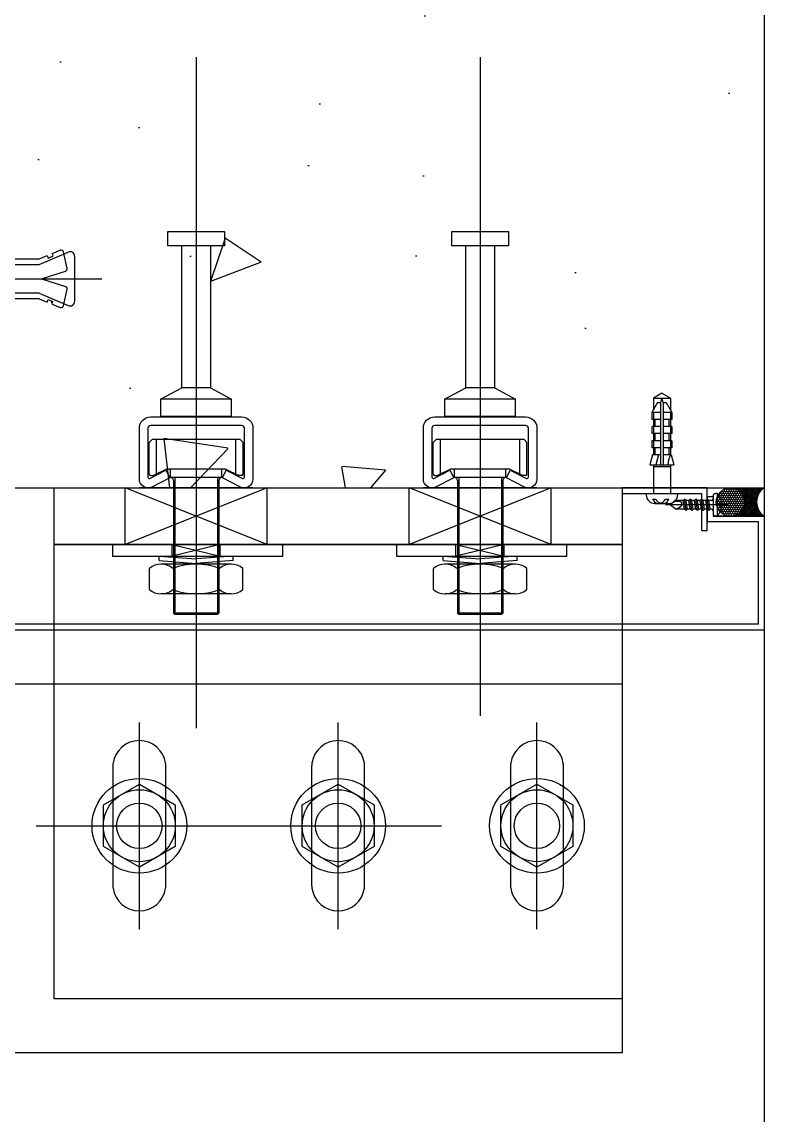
# Model space of a CAD drawing. Header units: millimetres. Extents: x 7297 to 60227, y -7497 to 19324.
# Drawn here: x 58744.6 to 59006, y 4536.8 to 4921.9 of the extents above; entities that cross this region are included whole.
import ezdxf

# ---------------------------------------------------------------- set-up
doc = ezdxf.new("R2010")
doc.units = ezdxf.units.MM
for name, color, linetype in [('NS_AL_MOLD', 7, 'Continuous'), ('NS_BRACKET_NUTS', 1, 'Continuous'), ('NS_CAULKING', 8, 'Continuous'), ('NS_COL_D-GREY', 8, 'Continuous'), ('NS_COL_MAGENTA', 6, 'Continuous'), ('NS_COL_RED', 1, 'Continuous'), ('NS_COL_WHITE', 7, 'Continuous'), ('NS_COL_YELLOW', 2, 'Continuous'), ('NS_CON', 8, 'Continuous'), ('NS_RIVET_SCREW', 1, 'Continuous')]:
    doc.layers.add(name, color=color, linetype=linetype)

# ---------------------------------------------------------------- blocks, each defined once
blk = doc.blocks.new('SHIELD1')
for p, q in [((0, 5.500000000000059), (-0.4999999999999432, 5.500000000000059)), ((0, 5.499999999999945), (0, -5.499999999999942)), ((13.60260222969885, 3.299999999999898), (10.06670384483675, 4.247441116742264)), ((10.06670384483675, 4.247441116742264), (10.06670384483664, -4.24744111674238)), ((-3.499999999999943, 2.500000000000057), (-3.499999999999943, -2.499999999999943)), ((-2, 3.279085003223656), (-2, 2.173335327065445)), ((10.06670384483675, 2.999999999999943), (0, 2.999999999999943)), ((9.566703844836752, 2.999999999999943), (9.566703844836638, -3)), ((13.60260222969873, 1.229447639179739), (10.06670384483675, 2.17688875592205)), ((32.06670384483664, 0.4999999999999414), (10.06670384483664, 0.4999999999999432)), ((13.60260222969873, 0.5000000000005684), (13.60260222969885, 3.299999999999898)), ((28.60260222969873, 2.999999999999941), (13.60260222969885, 2.999999999999943)), ((16.10260222969885, 2.499999999999943), (13.60260222969885, 2.499999999999943)), ((18.60260222969885, 3.499999999999886), (16.10260222969885, 3.499999999999886)), ((16.10260222969873, 0.5000000000004547), (16.10260222969885, 3.500000000000398)), ((18.60260222969873, 0.5000000000003411), (18.60260222969885, 3.500000000000284)), ((21.10260222969885, 2.499999999999943), (18.60260222969873, 2.499999999999943)), ((23.60260222969885, 3.499999999999885), (21.10260222969885, 3.499999999999886)), ((21.10260222969873, 0.5000000000002274), (21.10260222969885, 3.500000000000227)), ((23.60260222969873, 0.5000000000001119), (23.60260222969885, 3.500000000000112)), ((26.10260222969873, 2.499999999999941), (23.60260222969873, 2.499999999999941)), ((28.60260222969885, 3.499999999999885), (26.10260222969885, 3.499999999999885)), ((26.10260222969873, 0.5000000000000551), (26.10260222969885, 3.499999999999998)), ((28.60260222969873, 0.4999999999999414), (28.60260222969885, 3.499999999999885)), ((32.06670384483675, 1.499999999999885), (28.60260222969885, 3.499999999999885)), ((33.56670384483675, 2.999999999999941), (29.46862763348327, 2.999999999999941)), ((32.06670384483675, 1.499999999999885), (32.06670384483664, 0.4999999999999414)), ((33.56670384483675, -5.861977570020827e-14), (32.06670384483664, 0.4999999999999414)), ((33.56670384483675, 2.999999999999941), (33.56670384483664, -3.000000000000002)), ((35.36928570191947, -5.861977570020827e-14), (33.56670384483675, 2.999999999999941)), ((-2, -1.272117913153863), (-2, -2.486802636606001)), ((10.06670384483664, -3.000000000000057), (0, -3.000000000000057)), ((32.06670384483675, -0.5000000000000586), (10.06670384483664, -0.5000000000000568)), ((13.60260222969885, -3.300000000000068), (10.06670384483664, -4.24744111674238)), ((13.60260222969885, -3.300000000000068), (13.60260222969873, -0.5000000000006821)), ((16.10260222969885, -2.500000000000057), (13.60260222969885, -2.5)), ((28.60260222969873, -3.000000000000059), (13.60260222969896, -3)), ((16.10260222969885, -3.500000000000568), (16.10260222969873, -0.5000000000005684)), ((18.60260222969885, -3.5), (16.10260222969885, -3.5)), ((18.60260222969885, -3.500000000000455), (18.60260222969873, -0.5000000000004547)), ((21.10260222969873, -2.500000000000057), (18.60260222969885, -2.500000000000057)), ((21.10260222969885, -3.500000000000341), (21.10260222969873, -0.5000000000003411)), ((23.60260222969885, -3.500000000000059), (21.10260222969885, -3.5)), ((23.60260222969885, -3.500000000000229), (23.60260222969873, -0.500000000000286)), ((26.10260222969885, -2.500000000000115), (23.60260222969885, -2.500000000000059)), ((26.10260222969885, -3.500000000000115), (26.10260222969873, -0.5000000000001723)), ((28.60260222969885, -3.500000000000002), (26.10260222969885, -3.500000000000059)), ((28.60260222969885, -3.500000000000002), (28.60260222969873, -0.5000000000000586)), ((32.06670384483664, -1.500000000000115), (28.60260222969885, -3.500000000000002)), ((33.56670384483664, -3.000000000000059), (29.46862763348327, -3.000000000000059)), ((32.06670384483675, -0.5000000000000586), (33.56670384483675, -5.861977570020827e-14)), ((32.06670384483664, -0.5000000000000586), (32.06670384483664, -1.500000000000115)), ((35.36928570191947, -5.861977570020827e-14), (33.56670384483664, -3.000000000000059)), ((0, -5.499999999999829), (-0.4999999999999432, -5.499999999999829))]:
    blk.add_line(p, q)
for centre, radius, start, end in [((-0.4999999999999432, 2.500000000000057), 3, 90, 180), ((-0.7047620554657783, 0.5730992924270026), 3, 115.5784156426378, 158.7086380314121), ((-0.5261814142141361, -0.4396818516393637), 3, 119.424277477956, 162.6798342419296), ((-0.5240410311117785, 1.339690870455627), 3, 197.182325206021, 240.528779365473), ((-0.7203138721159803, 0.2265722755839192), 3, 202.094911115014, 244.7504242607669), ((-0.4999999999999432, -2.499999999999943), 3, 180, 270), ((9.630541873610923, -10.92471533827677), 8.864444520956926, 63.37885588484637, 87.1797065696319)]:
    blk.add_arc(centre, radius, start, end)
blk = doc.blocks.new('피스')
for p, q in [((0, 4.994234959285676), (-1.45519e-11, -16.76617960838484)), ((-4, 1.5), (-4, 1.000000000001818)), ((-4, 1.5), (4, 1.5)), ((-3, 0), (3, 0)), ((-0.5, 2.979417234224456), (-0.3999999999941792, 2.303861639979004)), ((-0.3999999999941792, 2.303861639979004), (0.4000000000087312, 2.303861639979004)), ((0.5, 2.979417234226275), (0.4000000000087312, 2.303861639979004)), ((4, 1.5), (4, 1)), ((2, -1.5), (-2, -2)), ((-1.5, -1.5), (-2, -2)), ((-2, -2), (-1.5, -2.5)), ((-1.5, -3.5), (-2, -4)), ((2, -3.5), (-2, -4)), ((-1.5, -0.499999999998181), (-1.5, -1.5)), ((1.5, -1), (-1.5, -1.5)), ((1.5, -2), (-1.5, -2.5)), ((-1.5, -2.5), (-1.5, -3.5)), ((1.5, -3), (-1.5, -3.5)), ((1.5, -0.5), (1.5, -1)), ((1.5, -1), (2, -1.5)), ((2, -1.5), (1.5, -2)), ((1.5, -2), (1.5, -3)), ((1.5, -3), (2, -3.5)), ((2, -3.5), (1.5, -4)), ((-2, -4), (-1.5, -4.5)), ((-1.5, -5.5), (-2, -6)), ((2, -5.5), (-2, -6)), ((-2, -6), (-1.5, -6.5)), ((-1.5, -7.5), (-2, -8)), ((2, -7.5), (-2, -8)), ((1.5, -4), (-1.5, -4.5)), ((-1.5, -4.5), (-1.5, -5.5)), ((1.5, -5), (-1.5, -5.5)), ((1.5, -6), (-1.5, -6.5)), ((-1.5, -6.5), (-1.5, -7.5)), ((1.5, -7), (-1.5, -7.5)), ((1.5, -4), (1.5, -5)), ((1.5, -5), (2, -5.5)), ((2, -5.5), (1.5, -6)), ((1.5, -6), (1.5, -7)), ((1.5, -7), (2, -7.5)), ((2, -7.5), (1.5, -8)), ((-2, -8), (-1.5, -8.5)), ((-1.5, -9.5), (-2, -10)), ((2, -9.5), (-2, -10)), ((-2, -10), (-1.5, -10.5)), ((1.5, -8), (-1.5, -8.5)), ((-1.5, -8.5), (-1.5, -9.5)), ((1.5, -9), (-1.5, -9.5)), ((1.5, -10), (-1.5, -10.5)), ((-1.5, -10.5), (-1.5, -13.5)), ((1.5, -13.02794578865905), (0.5961351330624894, -11.4678394157454)), ((1.5, -8), (1.5, -9)), ((1.5, -9), (2, -9.5)), ((2, -9.5), (1.5, -10)), ((1.5, -10), (1.5, -13.02794578865905)), ((0, -15), (-1.5, -13.5)), ((-1.269135901500703, -13.5375327857655), (-1.269135901500703, -11.96914375120104)), ((0, -15), (-1.269135901500703, -13.5375327857655)), ((0, -15), (1.5, -13.02794578865905))]:
    blk.add_line(p, q)
for centre, radius, start, end in [((0, -3.083333333335759), 6.08333333333516, 94.71456054081824, 131.1120904393839), ((-3, 1.000000000001818), 1, 180, 270), ((-2, -0.499999999998181), 0.5, 0, 90), ((0, -3.083333333335759), 6.08333333333516, 48.88790956061607, 85.28543945918176), ((2, -0.5), 0.5, 90, 180), ((3, 1), 1, 270, 0), ((-0.2691359015007038, -11.96914375120104), 1, 30.08633172329508, 180)]:
    blk.add_arc(centre, radius, start, end)
blk = doc.blocks.new('N-SCREW')
blk.add_blockref('피스', (17.25025960282073, -1.028045323091646))
blk = doc.blocks.new('set anchor')
for p, q in [((0, -27.16666666666606), (0, 74.08333333333303)), ((-3.660509358127456, 61.83470162411959), (-9.459592181196513, 60.54601655232636)), ((-5.000000000000455, 51.99999999999909), (-9.40728351726466, 62.17065427060879)), ((7.878024141747574, 64.5), (-7.878024141748028, 64.5)), ((9.459592181196058, 60.54601655232636), (3.660509358127001, 61.83470162411959)), ((5, 51.99999999999909), (9.407283517264204, 62.17065427060879)), ((-8.887587518995133, 56.51063546415207), (-10.05254737541873, 59.42303510521106)), ((-4.547473508864641e-13, 52.83333333333303), (-2.685629159934251, 61.27388212169717)), ((0, 52.83333333333303), (2.685629159933796, 61.27388212169717)), ((8.887587518994678, 56.51063546415207), (10.05254737541782, 59.42303510521106)), ((-8.887587518995133, 56.51063546415207), (-7.97772672293604, 56.84929640348037)), ((-8.19805604530302, 54.78680677992088), (-7.28697478498998, 55.15260646604929)), ((-7.08333333333394, 51.99999999999909), (-8.19805604530302, 54.78680677992088)), ((-7.28697478498998, 55.15260646604929), (-7.97772672293604, 56.84929640348037)), ((7.08333333333303, 51.99999999999909), (8.19805604530211, 54.78680677992088)), ((7.286974784989525, 55.15260646604929), (7.977726722935586, 56.84929640348037)), ((8.19805604530211, 54.78680677992088), (7.286974784989525, 55.15260646604929)), ((8.887587518994224, 56.51063546415207), (7.977726722935586, 56.84929640348037)), ((-7.08333333333394, 25.83333333333394), (-7.08333333333394, 51.99999999999909)), ((-5.000000000000455, -2), (-5.000000000000455, 51.99999999999909)), ((5, 51.99999999999909), (5, -2)), ((7.08333333333303, 51.99999999999909), (7.08333333333303, 25.83333333333394)), ((-7.08333333333394, 25.83333333333394), (-5.833333333333485, 25.83333333333394)), ((-7.08333333333394, 6), (-7.08333333333394, 24.16666666666697)), ((-7.08333333333394, 24.16666666666697), (-5.833333333333485, 24.16666666666697)), ((-5.833333333333485, 24.16666666666697), (-5.833333333333485, 25.83333333333394)), ((7.08333333333303, 25.83333333333394), (5.83333333333303, 25.83333333333394)), ((5.83333333333303, 24.16666666666697), (5.83333333333303, 25.83333333333394)), ((7.08333333333303, 24.16666666666697), (5.83333333333303, 24.16666666666697)), ((7.08333333333303, 24.16666666666697), (7.08333333333303, 6)), ((-20, 0), (20, 0)), ((-20, -2), (-20, 0)), ((20, 0), (20, -2)), ((20, -2), (-20, -2)), ((7.5, -2), (-7.499999999995453, -2)), ((7.5, -2), (-7.499999999995453, -2)), ((-5.000000000002274, -3.010362971078393), (-5.000000000002274, -9)), ((5, -3.010362971082031), (5, -9)), ((7.5, -10), (-7.499999999995453, -10)), ((-5, -17.35516112345522), (-5, -9.997680739844327)), ((-4.16666666666697, -18.18849445678825), (-4.16666666666697, -9.996714381446509)), ((4.16666666666697, -18.18849445678825), (4.16666666666606, -9.98705079746287)), ((5, -9.986084439065053), (5, -17.35516112345522)), ((5, -17.35516112345522), (-5, -17.35516112345522)), ((-4.16666666666697, -18.18849445678825), (-5, -17.35516112345522)), ((-4.16666666666697, -18.18849445678825), (4.166666666666515, -18.18849445678825)), ((5, -17.35516112345522), (4.166666666666515, -18.18849445678825))]:
    blk.add_line(p, q)
blk.add_lwpolyline([(5, -3.010362971082031, 0.2020725942163737), (-5, -3.010362971082031, 0.4041451884348061), (-10.00000000000182, -3.010362971092945), (-10.00000000000182, -8.989637028907964, 0.4041451884348061), (-5, -8.989637028918878, 0.2020725942163737), (5, -8.989637028918878, 0.4041451884348061), (10, -8.989637028908874), (10, -3.010362971092036, 0.4041451884348062)], format="xyb", close=True)
for centre, radius, start, end in [((-7.878024141748028, 62.83333333333303), 1.666666666666667, 90, 203.4286928087398), ((-3.479733976611897, 61.02121240729957), 0.8333333333333333, 17.65012421993351, 102.5288077091571), ((3.479733976611442, 61.02121240729957), 0.8333333333333333, 77.47119229084285, 162.3498757800665), ((7.878024141747574, 62.83333333333303), 1.666666666666667, 336.5713071912602, 90), ((-9.278816799680953, 59.73252733550635), 0.8333333333333333, 102.5288077091571, 201.8014094863518), ((9.278816799680499, 59.73252733550635), 0.8333333333333333, 338.1985905136482, 77.47119229084285)]:
    blk.add_arc(centre, radius, start, end)

msp = doc.modelspace()

# ---------------------------------------------------------------- hatches: boundary and pattern name
at = {"layer": 'NS_CAULKING'}
h = msp.add_hatch(dxfattribs=at)
h.set_pattern_fill('HONEY', color=256, scale=0.1499994284971975, angle=269.9999999999999, style=0)
h.set_pattern_definition([(270, (971256.1026238176, -603563.0221706484), (0.4124430253283794, -0.7143722782179039), [0.4762481854786021, -0.9524963709572043]), (29.99999999999983, (971256.1026238176, -603563.0221706484), (0.4124430280318801, 0.7143722766570371), [0.4762481854786004, -0.9524963709572007]), (329.9999999999999, (971256.1026238176, -603563.0221706484), (0.8248860533602593, -1.560866763426932e-09), [-0.9524963709571993, 0.4762481854785997])])
edge = h.paths.add_edge_path()
edge.add_arc((58994.12463838499, 4752.742147602231), 4.99999278033576, -630, -270)
h = msp.add_hatch(dxfattribs=at)
h.set_pattern_fill('ANSI37', color=256, scale=0.1499994284971975, angle=359.9999999999999, style=0)
h.set_pattern_definition([(44.99999999999986, (613800.7216238807, 914025.0199035973), (-0.3367583214797079, 0.3367583214797086), []), (134.9999999999999, (613800.7216238807, 914025.0199035973), (-0.3367583214797086, -0.3367583214797078), [])])
edge = h.paths.add_edge_path()
edge.add_line((58996.97748954998, 4757.742140382269), (58994.12042048453, 4757.742138603443))
edge.add_arc((58994.12463838499, 4752.742147602231), 4.999992780254242, -450.00000000033356, -269.9516663456126, ccw=False)
edge.add_line((58994.12463838499, 4747.74215482196), (59005.97746089563, 4747.742154821844))
edge.add_arc((59009.32291811532, 4752.742147597341), 6.015979701049759, -236.21381985931794, -123.78618014360399, ccw=False)
edge.add_line((59005.97746089586, 4757.742140372956), (58996.97748954998, 4757.742140382269))
at = {"layer": 'NS_CON'}
h = msp.add_hatch(dxfattribs=at)
h.set_pattern_fill('AR-CONC', color=256, angle=-180)
h.set_pattern_definition([(229.9999999999999, (-58245.23189416391, -9426.282590080718), (-182.184668996004, 15.9390855389032), [19.05, -209.55]), (175, (-58245.23189416391, -9426.282590080718), (35.24342142496922, -191.0568452390351), [15.24, -167.64058417]), (280.4514446999999, (-58260.41390116399, -9424.954336580671), (-146.9412470903534, -175.117751912195), [16.19000879999992, -178.0902445999994]), (226.1842, (-58245.23189416391, -9477.082590080765), (-271.0790408921299, 42.04232793272731), [28.575, -314.325]), (276.6355576099998, (-58267.82179416393, -9473.579090080773), (-237.4041340515032, -247.4261245977213), [24.28502314, -267.13560816]), (171.18415117, (-58245.23189416391, -9477.082590080765), (-237.4041340649772, -247.4261245855324), [22.85996707, -251.45973192]), (200.9999999999999, (-58270.63189416393, -9464.382590080695), (-151.6143912691324, 102.2651981870877), [19.05, -209.55]), (146, (-58270.63189416393, -9464.382590080695), (-61.80202834764719, -184.1879661223193), [15.23999999999999, -167.6399999999999]), (251.4514449999999, (-58283.26642676399, -9455.860490180752), (-213.4164192787162, -81.9227688859051), [16.19000879999995, -178.0899375999996]), (217.4999999999999, (-58245.23189416391, -9426.282590080718), (-3.088603250591869, -84.55503887315311), [0, -165.6079999999989, 0, -170.1799999999989, 0, -168.2749999999989]), (187.4999999999999, (-58245.23189416391, -9426.282590080718), (-66.81966251030579, -100.1805748181195), [0, -97.02799999999998, 0, -161.798, 0, -64.13499999999999]), (147.4999999999999, (-58188.58989416392, -9426.282590080718), (-135.5905951668714, 5.728743992673526), [0, -63.49999999999991, 0, -198.1199999999997, 0, -262.8899999999993]), (137.4999999999999, (-58163.18989416401, -9426.282590080718), (-148.129181386018, -25.42649103333293), [0, -82.55, 0, -131.572, 0, -186.69])])
h.paths.add_polyline_path([(58705.97746089516, 4757.742140371821), (59005.97746089534, 4757.742140371763), (59005.97746089522, 5352.177512204248), (58705.97746089516, 5352.177512204365)])

# ---------------------------------------------------------------- linework, layer by layer
at = {"layer": 'NS_AL_MOLD'}
msp.add_lwpolyline([(58955.97746089563, 4755.742140371792), (58983.97746089563, 4755.742140371792), (58983.97746089563, 4742.742140371792), (58985.97746089563, 4742.742140371792), (58985.97746089563, 4757.742140371792), (58955.97746089563, 4757.742140371792)], close=True, dxfattribs=at)
at = {"layer": 'NS_BRACKET_NUTS'}
for p, q in [((58789.47746089551, 4773.730898396959, 1.519136958812946e-07), (58790.47746089551, 4774.730898396959, 1.519136958973193e-07)), ((58821.47746089551, 4774.730898396959, 1.519136958973193e-07), (58790.47746089551, 4774.730898396959, 1.519136958973193e-07)), ((58791.97746089551, 4762.562303005633, 1.517872748547222e-07), (58791.97746089551, 4774.730898396959, 1.519136958973193e-07)), ((58819.97746089551, 4762.562303005633, 1.517872748547222e-07), (58819.97746089551, 4774.730898396959, 1.519136958973193e-07)), ((58821.47746089551, 4774.730898396959, 1.519136958973193e-07), (58822.47746089551, 4773.730898396959, 1.519136958812946e-07)), ((58889.47746089551, 4773.730898396959, 1.519136958812946e-07), (58890.47746089551, 4774.730898396959, 1.519136958973193e-07)), ((58921.47746089551, 4774.730898396959, 1.519136958973193e-07), (58890.47746089551, 4774.730898396959, 1.519136958973193e-07)), ((58891.97746089551, 4762.562303005633, 1.517872748547222e-07), (58891.97746089551, 4774.730898396959, 1.519136958973193e-07)), ((58919.97746089551, 4762.562303005633, 1.517872748547222e-07), (58919.97746089551, 4774.730898396959, 1.519136958973193e-07)), ((58921.47746089551, 4774.730898396959, 1.519136958973193e-07), (58922.47746089551, 4773.730898396959, 1.519136958812946e-07)), ((58789.47746089551, 4762.562303005633, 1.517872748547222e-07), (58789.47746089551, 4773.730898396959, 1.519136958812946e-07)), ((58822.47746089551, 4762.562303005633, 1.517872748547222e-07), (58822.47746089551, 4773.730898396959, 1.519136958812946e-07)), ((58889.47746089551, 4762.562303005633, 1.517872748547222e-07), (58889.47746089551, 4773.730898396959, 1.519136958812946e-07)), ((58922.47746089551, 4762.562303005633, 1.517872748547222e-07), (58922.47746089551, 4773.730898396959, 1.519136958812946e-07)), ((58789.47746089551, 4762.562303005633, 1.517872748547222e-07), (58789.47746089551, 4767.106866585123, 1.517872749275475e-07)), ((58889.47746089551, 4762.562303005633, 1.517872748547222e-07), (58889.47746089551, 4767.106866585123, 1.517872749275475e-07)), ((58795.50664050222, 4764.362303005621, 1.517872748835667e-07), (58790.90664050224, 4762.062303005633, 1.517872748467099e-07)), ((58816.44828128869, 4764.362303005621, 1.517872748835667e-07), (58795.50664050222, 4764.362303005621, 1.517872748835667e-07)), ((58796.97746089551, 4761.362303005621, 1.517872748354926e-07), (58796.97746089551, 4764.362303005621, 1.517872748835667e-07)), ((58814.97746089551, 4761.362303005621, 1.517872748354926e-07), (58814.97746089551, 4764.362303005621, 1.517872748835667e-07)), ((58816.44828128869, 4764.362303005621, 1.517872748835667e-07), (58821.04828128867, 4762.062303005633, 1.517872748467099e-07)), ((58895.50664050222, 4764.362303005621, 1.517872748835667e-07), (58890.90664050224, 4762.062303005633, 1.517872748467099e-07)), ((58916.44828128869, 4764.362303005621, 1.517872748835667e-07), (58895.50664050222, 4764.362303005621, 1.517872748835667e-07)), ((58896.97746089551, 4761.362303005621, 1.517872748354926e-07), (58896.97746089551, 4764.362303005621, 1.517872748835667e-07)), ((58914.97746089551, 4761.362303005621, 1.517872748354926e-07), (58914.97746089551, 4764.362303005621, 1.517872748835667e-07)), ((58916.44828128869, 4764.362303005621, 1.517872748835667e-07), (58921.04828128867, 4762.062303005633, 1.517872748467099e-07)), ((58789.97746089551, 4762.062303005633, 1.517872748467099e-07), (58790.90664050224, 4762.062303005633, 1.517872748467099e-07)), ((58814.97746089551, 4761.362303005621, 1.517872748354926e-07), (58796.97746089551, 4761.362303005621, 1.517872748354926e-07)), ((58821.97746089551, 4762.062303005633, 1.517872748467099e-07), (58821.04828128867, 4762.062303005633, 1.517872748467099e-07)), ((58889.97746089551, 4762.062303005633, 1.517872748467099e-07), (58890.90664050224, 4762.062303005633, 1.517872748467099e-07)), ((58914.97746089551, 4761.362303005621, 1.517872748354926e-07), (58896.97746089551, 4761.362303005621, 1.517872748354926e-07)), ((58921.97746089551, 4762.062303005633, 1.517872748467099e-07), (58921.04828128867, 4762.062303005633, 1.517872748467099e-07)), ((58825.97746089551, 4757.742140371821, 1.519136958973194e-07), (58785.97746089551, 4757.742140371821, 1.519136981479729e-07)), ((58925.97746089551, 4757.742140371821, 1.519136958973194e-07), (58885.97746089551, 4757.742140371821, 1.519136981479729e-07))]:
    msp.add_line(p, q, dxfattribs=at)
at = {"layer": 'NS_BRACKET_NUTS', "elevation": 1.517872748354926e-07}
for points in [[(58790.31910168201, 4758.047616823957, -0.5575365158351181), (58785.97746089551, 4760.730898396959), (58785.97746089551, 4778.730898396959, -0.414213562373095), (58789.97746089551, 4782.730898396959), (58821.97746089551, 4782.730898396959, -0.414213562373095), (58825.97746089551, 4778.730898396959), (58825.97746089551, 4760.730898396959, -0.5575365158351181), (58821.63582010901, 4758.047616823957), (58815.25385409776, 4761.238599829582), (58816.59549488426, 4763.921881402583), (58822.25385409776, 4761.092701795834, 0.5575365158351181), (58822.97746089551, 4761.539915391334), (58822.97746089551, 4778.730898396959, 0.414213562373095), (58821.97746089551, 4779.730898396959), (58789.97746089551, 4779.730898396959, 0.414213562373095), (58788.97746089551, 4778.730898396959), (58788.97746089551, 4761.539915391334, 0.5575365158351181), (58789.70106769326, 4761.092701795834), (58795.35942690676, 4763.921881402583), (58796.70106769326, 4761.238599829582)], [(58890.31910168201, 4758.047616823957, -0.5575365158351181), (58885.97746089551, 4760.730898396959), (58885.97746089551, 4778.730898396959, -0.414213562373095), (58889.97746089551, 4782.730898396959), (58921.97746089551, 4782.730898396959, -0.414213562373095), (58925.97746089551, 4778.730898396959), (58925.97746089551, 4760.730898396959, -0.5575365158351181), (58921.63582010901, 4758.047616823957), (58915.25385409776, 4761.238599829582), (58916.59549488426, 4763.921881402583), (58922.25385409776, 4761.092701795834, 0.5575365158351181), (58922.97746089551, 4761.539915391334), (58922.97746089551, 4778.730898396959, 0.414213562373095), (58921.97746089551, 4779.730898396959), (58889.97746089551, 4779.730898396959, 0.414213562373095), (58888.97746089551, 4778.730898396959), (58888.97746089551, 4761.539915391334, 0.5575365158351181), (58889.70106769326, 4761.092701795834), (58895.35942690676, 4763.921881402583), (58896.70106769326, 4761.238599829582)]]:
    msp.add_lwpolyline(points, format="xyb", close=True, dxfattribs=at)
at = {"layer": 'NS_BRACKET_NUTS', "elevation": 1.206385121958642e-07}
for points in [[(58773.31079423133, 4646.055243780897), (58785.97746089796, 4653.368347190731), (58798.6441275647, 4646.055243780897), (58798.6441275647, 4631.429036961464), (58785.97746089796, 4624.115933551689), (58773.31079423133, 4631.429036961464)], [(58843.31079423133, 4646.055243780897), (58855.97746089796, 4653.368347190731), (58868.6441275647, 4646.055243780897), (58868.6441275647, 4631.429036961464), (58855.97746089796, 4624.115933551689), (58843.31079423133, 4631.429036961464)], [(58913.31079423133, 4646.055243780897), (58925.97746089796, 4653.368347190731), (58938.6441275647, 4646.055243780897), (58938.6441275647, 4631.429036961464), (58925.97746089796, 4624.115933551689), (58913.31079423133, 4631.429036961464)]]:
    msp.add_lwpolyline(points, close=True, dxfattribs=at)
at = {"layer": 'NS_BRACKET_NUTS'}
for centre, radius in [((58785.97746089796, 4638.742140371122, 1.206385121958642e-07), 16.66666666666666), ((58855.97746089796, 4638.742140371122, 1.206385121958642e-07), 16.66666666666666), ((58925.97746089796, 4638.742140371122, 1.206385121958642e-07), 16.66666666666666), ((58785.97746089796, 4638.742140371122, 1.206385121958642e-07), 12.66666666666667), ((58855.97746089796, 4638.742140371122, 1.206385121958642e-07), 12.66666666666667), ((58925.97746089796, 4638.742140371122, 1.206385121958642e-07), 12.66666666666667), ((58785.97746089796, 4638.742140371122, 1.206385121958642e-07), 8), ((58855.97746089796, 4638.742140371122, 1.206385121958642e-07), 8), ((58925.97746089796, 4638.742140371122, 1.206385121958642e-07), 8)]:
    msp.add_circle(centre, radius, dxfattribs=at)
for centre, radius, start, end in [((58789.97746089551, 4762.562303005633, 1.517870401943108e-07), 0.5, 180, 270), ((58796.97746089551, 4760.362303005621, 1.517870401943108e-07), 1, 0, 90), ((58814.97746089551, 4760.362303005621, 1.517870401943108e-07), 1, 90, 180), ((58821.97746089551, 4762.562303005633, 1.517870401943108e-07), 0.5, 270, 0), ((58889.97746089551, 4762.562303005633, 1.517870401943108e-07), 0.5, 180, 270), ((58896.97746089551, 4760.362303005621, 1.517870401943108e-07), 1, 0, 90), ((58914.97746089551, 4760.362303005621, 1.517870401943108e-07), 1, 90, 180), ((58921.97746089551, 4762.562303005633, 1.517870401943108e-07), 0.5, 270, 0)]:
    msp.add_arc(centre, radius, start, end, dxfattribs=at)
at = {"layer": 'NS_CAULKING'}
msp.add_circle((58994.12463838499, 4752.742147602115, 1.069220216817472e-08), 4.999992780219345, dxfattribs=at)
msp.add_arc((59009.32291811375, 4752.742147597341), 6.015979699538884, 123.7861801399453, 236.2138198640034, dxfattribs=at)
at = {"layer": 'NS_COL_D-GREY'}
for p, q in [((58985.97746089563, 4754.742154822717), (58985.97746089563, 4745.742154822658)), ((59005.97746089563, 4747.742154822658), (59005.97746089563, 4707.742140371442))]:
    msp.add_line(p, q, dxfattribs=at)
for points in [[(58985.97746089575, 4754.742154822658), (58987.97746089563, 4754.742154822717), (58987.97746089563, 4747.7421548226), (59005.97746089563, 4747.742154822658), (58987.97746089563, 4747.7421548226)], [(59003.97746089563, 4709.742140371442), (59003.97746089563, 4745.742154822658), (58985.97746089575, 4745.742154822658)], [(59003.97746089563, 4709.742140371442), (58585.47746089522, 4709.742140372199), (58585.47746089528, 4742.742140372316), (58576.47746089528, 4742.742140372257), (58576.47746089522, 4740.742140372257), (58583.47746089528, 4740.742140372316), (58583.47746089522, 4707.742140370919), (59005.97746089563, 4707.742140371442)]]:
    msp.add_lwpolyline(points, dxfattribs=at)
at = {"layer": 'NS_COL_MAGENTA', "elevation": -1.139647464486284e-08}
for points in [[(58755.9774608919, 4737.742140371792), (58755.9774608919, 4757.742140371792), (58955.9774608919, 4757.742140371792), (58955.9774608919, 4737.742140371792)], [(58755.9774608919, 4737.742140371792), (58955.9774608919, 4737.742140371792), (58955.9774608919, 4577.742140371821), (58755.9774608919, 4577.742140371821)]]:
    msp.add_lwpolyline(points, close=True, dxfattribs=at)
at = {"layer": 'NS_COL_MAGENTA', "elevation": 1.206385121958642e-07}
for points in [[(58776.6441275647, 4618.075473704378, 0.0358522416815519), (58776.73985659095, 4616.742140371064, 0.8660254037800021), (58795.21506520497, 4616.742140371064, 0.0358522416815521), (58795.31079423133, 4618.075473704553), (58795.31079423133, 4659.408807037867, 0.0358522416815521), (58795.21506520497, 4660.742140371181, 0.8660254037800021), (58776.73985659095, 4660.742140371181, 0.0358522416815519), (58776.6441275647, 4659.408807037692), (58776.6441275647, 4618.075473704553)], [(58846.6441275647, 4618.075473704378, 0.0358522416815519), (58846.73985659095, 4616.742140371064, 0.8660254037800021), (58865.21506520497, 4616.742140371064, 0.0358522416815521), (58865.31079423133, 4618.075473704553), (58865.31079423133, 4659.408807037867, 0.0358522416815521), (58865.21506520497, 4660.742140371181, 0.8660254037800021), (58846.73985659095, 4660.742140371181, 0.0358522416815519), (58846.6441275647, 4659.408807037692), (58846.6441275647, 4618.075473704553)], [(58916.6441275647, 4618.075473704378, 0.0358522416815519), (58916.73985659095, 4616.742140371064, 0.8660254037800021), (58935.21506520497, 4616.742140371064, 0.0358522416815521), (58935.31079423133, 4618.075473704553), (58935.31079423133, 4659.408807037867, 0.0358522416815521), (58935.21506520497, 4660.742140371181, 0.8660254037800021), (58916.73985659095, 4660.742140371181, 0.0358522416815519), (58916.6441275647, 4659.408807037692), (58916.6441275647, 4618.075473704553)]]:
    msp.add_lwpolyline(points, format="xyb", dxfattribs=at)
at = {"layer": 'NS_COL_RED', "ltscale": 20}
for p, q in [((58805.97746089551, 4909.485841800607, 1.518831880918878e-07), (58805.97746089551, 4673.16228702068, -4.996525985459059e-07)), ((58905.97746089551, 4909.485841800607, 1.518831880918878e-07), (58905.97746089551, 4677.404601274614, -4.862560692085276e-07))]:
    msp.add_line(p, q, dxfattribs=at)
at = {"layer": 'NS_COL_RED'}
for p, q in [((58810.97746089551, 4793.030898396947, 1.519136958973194e-07), (58818.47746089551, 4789.030898396947, 1.519136958973194e-07)), ((58910.97746089551, 4793.030898396947, 1.519136958973194e-07), (58918.47746089551, 4789.030898396947, 1.519136958973194e-07)), ((58797.97746089551, 4760.362303005621, 1.51787274867542e-07), (58797.97746089551, 4713.66228702068, 1.517936572084307e-07)), ((58798.47746089551, 4761.362303005621, 1.517872748156133e-07), (58798.47746089551, 4713.16228702068, 1.517936572004184e-07)), ((58813.47746089551, 4761.362303005621, 1.517872748156133e-07), (58813.47746089551, 4713.16228702068, 1.517936572004184e-07)), ((58813.97746089551, 4760.362303005621, 1.51787274867542e-07), (58813.97746089551, 4713.66228702068, 1.517936572084307e-07)), ((58897.97746089551, 4760.362303005621, 1.51787274867542e-07), (58897.97746089551, 4713.66228702068, 1.517936572084307e-07)), ((58898.47746089551, 4761.362303005621, 1.517872748156133e-07), (58898.47746089551, 4713.16228702068, 1.517936572004184e-07)), ((58913.47746089551, 4761.362303005621, 1.517872748156133e-07), (58913.47746089551, 4713.16228702068, 1.517936572004184e-07)), ((58913.97746089551, 4760.362303005621, 1.51787274867542e-07), (58913.97746089551, 4713.66228702068, 1.517936572084307e-07)), ((58780.97746089551, 4737.742140371792, -1.702273564504673e-07), (58780.97746089551, 4757.742156299678, -1.702273564504673e-07)), ((58830.97746089551, 4737.742140371792, -1.67615994157614e-07), (58830.97746089551, 4757.742156299678, -1.67615994157614e-07)), ((58880.97746089551, 4737.742140371792, -1.702273564504673e-07), (58880.97746089551, 4757.742156299678, -1.702273564504673e-07)), ((58930.97746089551, 4737.742140371792, -1.67615994157614e-07), (58930.97746089551, 4757.742156299678, -1.67615994157614e-07)), ((58824.97711399217, 4737.742140371792, 1.519136958973194e-07), (58784.97711399217, 4737.742140371792, 1.519136958973194e-07)), ((58814.47746089563, 4737.741446507719, 4.979100984840411e-08), (58797.47711399217, 4733.74214031469, 1.517936575620731e-07)), ((58797.47746089563, 4737.74214031469, 4.967252104774564e-08), (58814.47711399217, 4733.74214031469, 1.517936575620731e-07)), ((58797.47746089563, 4733.74214031469, 1.518015901925994e-07), (58797.47746089563, 4737.74214031469, 4.967252104774564e-08)), ((58814.47746089563, 4733.74214031469, 1.518015901925994e-07), (58814.47746089563, 4737.741446507719, 4.979100984840411e-08)), ((58924.97711399217, 4737.742140371792, 1.519136958973194e-07), (58884.97711399217, 4737.742140371792, 1.519136958973194e-07)), ((58914.47746089563, 4737.741446507719, 4.979100984840411e-08), (58897.47711399217, 4733.74214031469, 1.517936575620731e-07)), ((58897.47746089563, 4737.74214031469, 4.967252104774564e-08), (58914.47711399217, 4733.74214031469, 1.517936575620731e-07)), ((58897.47746089563, 4733.74214031469, 1.518015901925994e-07), (58897.47746089563, 4737.74214031469, 4.967252104774564e-08)), ((58914.47746089563, 4733.74214031469, 1.518015901925994e-07), (58914.47746089563, 4737.741446507719, 4.979100984840411e-08)), ((58792.97511436903, 4733.74214031469, 1.51793657102762e-07), (58805.97711399206, 4732.701980344837, 1.517936744249051e-07)), ((58792.97511436903, 4732.137028480563, 1.51793657102762e-07), (58792.97511436903, 4733.74214031469, 1.51793657102762e-07)), ((58818.97911361508, 4733.74214031469, 1.51793657102762e-07), (58805.97711399206, 4732.701980344837, 1.517936744249051e-07)), ((58818.97911361508, 4732.137028480563, 1.51793657102762e-07), (58818.97911361508, 4733.74214031469, 1.51793657102762e-07)), ((58892.97511436903, 4733.74214031469, 1.51793657102762e-07), (58905.97711399206, 4732.701980344837, 1.517936744249051e-07)), ((58892.97511436903, 4732.137028480563, 1.51793657102762e-07), (58892.97511436903, 4733.74214031469, 1.51793657102762e-07)), ((58918.97911361508, 4733.74214031469, 1.51793657102762e-07), (58905.97711399206, 4732.701980344837, 1.517936744249051e-07)), ((58918.97911361508, 4732.137028480563, 1.51793657102762e-07), (58918.97911361508, 4733.74214031469, 1.51793657102762e-07)), ((58789.52297822359, 4721.896868510727, 1.517940256486312e-07), (58789.52297822359, 4729.396868510727, 1.517940257688163e-07)), ((58792.97511436903, 4732.137028480563, 1.51793657102762e-07), (58805.97711399206, 4731.096868510739, 1.517936743678613e-07)), ((58818.44694255836, 4730.896868510727, 1.517936743678613e-07), (58793.50763232909, 4730.896868510727, 1.517936743678613e-07)), ((58818.33004913522, 4730.896868510727, 1.517936743678613e-07), (58793.62556646272, 4730.896868510727, 1.517936743678613e-07)), ((58814.97728744378, 4730.896868510727, 1.516939425263617e-07), (58796.97728744378, 4730.896868510727, 1.516939425263617e-07)), ((58818.97911361508, 4732.137028480563, 1.51793657102762e-07), (58805.97711399206, 4731.096868510739, 1.517936743678613e-07)), ((58822.43159666398, 4721.896868510727, 1.517940256486312e-07), (58822.43159666398, 4729.396868510727, 1.517940257688163e-07)), ((58889.52297822359, 4721.896868510727, 1.517940256486312e-07), (58889.52297822359, 4729.396868510727, 1.517940257688163e-07)), ((58892.97511436903, 4732.137028480563, 1.51793657102762e-07), (58905.97711399206, 4731.096868510739, 1.517936743678613e-07)), ((58918.44694255836, 4730.896868510727, 1.517936743678613e-07), (58893.50763232909, 4730.896868510727, 1.517936743678613e-07)), ((58918.33004913522, 4730.896868510727, 1.517936743678613e-07), (58893.62556646272, 4730.896868510727, 1.517936743678613e-07)), ((58914.97728744378, 4730.896868510727, 1.516939425263617e-07), (58896.97728744378, 4730.896868510727, 1.516939425263617e-07)), ((58918.97911361508, 4732.137028480563, 1.51793657102762e-07), (58905.97711399206, 4731.096868510739, 1.517936743678613e-07)), ((58922.43159666398, 4721.896868510727, 1.517940256486312e-07), (58922.43159666398, 4729.396868510727, 1.517940257688163e-07)), ((58818.32970223153, 4720.396868510727, 1.517940256245941e-07), (58793.62521955949, 4720.396868510727, 1.517940256245941e-07)), ((58918.32970223153, 4720.396868510727, 1.517940256245941e-07), (58893.62521955949, 4720.396868510727, 1.517940256245941e-07)), ((58797.97746089551, 4713.66228702068, 1.517936572084307e-07), (58798.47746089551, 4713.16228702068, 1.517936572004184e-07)), ((58813.97746089551, 4713.66228702068, 1.517936572084307e-07), (58797.97746089551, 4713.66228702068, 1.517936572084307e-07)), ((58813.47746089551, 4713.16228702068, 1.517936572004184e-07), (58798.47746089551, 4713.16228702068, 1.517936572004184e-07)), ((58813.47746089551, 4713.16228702068, 1.517936572004184e-07), (58813.97746089551, 4713.66228702068, 1.517936572084307e-07)), ((58897.97746089551, 4713.66228702068, 1.517936572084307e-07), (58898.47746089551, 4713.16228702068, 1.517936572004184e-07)), ((58913.97746089551, 4713.66228702068, 1.517936572084307e-07), (58897.97746089551, 4713.66228702068, 1.517936572084307e-07)), ((58913.47746089551, 4713.16228702068, 1.517936572004184e-07), (58898.47746089551, 4713.16228702068, 1.517936572004184e-07)), ((58913.47746089551, 4713.16228702068, 1.517936572004184e-07), (58913.97746089551, 4713.66228702068, 1.517936572084307e-07))]:
    msp.add_line(p, q, dxfattribs=at)
at = {"layer": 'NS_COL_RED', "ltscale": 0.2}
for p, q in [((58830.97746089551, 4757.742156299678, -1.67615994157614e-07), (58780.97746089551, 4737.742140371792, -1.702273564500336e-07)), ((58830.97746089551, 4737.742140371792, -1.67615994157614e-07), (58780.97746089551, 4757.742140371792, -1.702273564500336e-07)), ((58930.97746089551, 4757.742156299678, -1.67615994157614e-07), (58880.97746089551, 4737.742140371792, -1.702273564500336e-07)), ((58930.97746089551, 4737.742140371792, -1.67615994157614e-07), (58880.97746089551, 4757.742140371792, -1.702273564500336e-07))]:
    msp.add_line(p, q, dxfattribs=at)
at = {"layer": 'NS_COL_RED', "ltscale": 0.1}
for p, q in [((58785.97746089796, 4602.375803027072, 1.206385121958642e-07), (58785.97746089796, 4675.108477715347, 1.206385121958642e-07)), ((58855.97746089796, 4602.375803027072, 1.206385121958642e-07), (58855.97746089796, 4675.108477715347, 1.206385121958642e-07)), ((58925.97746089796, 4602.375803027072, 1.206385121958642e-07), (58925.97746089796, 4675.108477715347, 1.206385121958642e-07)), ((58749.61112355391, 4638.742140371122, 1.206385121958642e-07), (58822.34379824224, 4638.742140371122, 1.206385121958642e-07)), ((58819.61112355391, 4638.742140371122, 1.206385121958642e-07), (58892.34379824224, 4638.742140371122, 1.206385121958642e-07))]:
    msp.add_line(p, q, dxfattribs=at)
at = {"layer": 'NS_COL_RED'}
for points, elevation in [([(58795.97746089551, 4848.030898396947), (58815.97746089551, 4848.030898396947), (58815.97746089551, 4843.030898396947), (58795.97746089551, 4843.030898396947)], 1.517872748354926e-07), ([(58895.97746089551, 4848.030898396947), (58915.97746089551, 4848.030898396947), (58915.97746089551, 4843.030898396947), (58895.97746089551, 4843.030898396947)], 1.517872748354926e-07), ([(58836.47748558359, 4733.74214031469), (58836.47748558359, 4737.74214031469), (58776.47748558359, 4737.74214031469), (58776.47748558359, 4733.74214031469)], 4.96661378928027e-08), ([(58936.47748558359, 4733.74214031469), (58936.47748558359, 4737.74214031469), (58876.47748558359, 4737.74214031469), (58876.47748558359, 4733.74214031469)], 4.96661378928027e-08), ([(58655.97746089528, 4688.742140371821), (58955.97746089563, 4688.742140371821), (58955.97746089563, 4558.742140371821), (58655.97746089528, 4558.742140371821)], -7.99825414438411e-09)]:
    msp.add_lwpolyline(points, close=True, dxfattribs=dict(at, elevation=elevation))
at = {"layer": 'NS_COL_RED', "elevation": 1.517872748354926e-07}
for points in [[(58810.97746089551, 4843.030898396947), (58810.97746089551, 4793.030898396947), (58800.97746089551, 4793.030898396947), (58800.97746089551, 4843.030898396947)], [(58910.97746089551, 4843.030898396947), (58910.97746089551, 4793.030898396947), (58900.97746089551, 4793.030898396947), (58900.97746089551, 4843.030898396947)], [(58793.47746089551, 4789.030898396947), (58793.47746089551, 4783.030898396947), (58818.47746089551, 4783.030898396947), (58818.47746089551, 4789.030898396947), (58793.47746089551, 4789.030898396947), (58800.97746089551, 4793.030898396947)], [(58893.47746089551, 4789.030898396947), (58893.47746089551, 4783.030898396947), (58918.47746089551, 4783.030898396947), (58918.47746089551, 4789.030898396947), (58893.47746089551, 4789.030898396947), (58900.97746089551, 4793.030898396947)]]:
    msp.add_lwpolyline(points, dxfattribs=at)
at = {"layer": 'NS_COL_RED'}
for centre, radius, start, end in [((58793.63659889154, 4724.506286673804, 1.517936743678613e-07), 6.390591968178313, 49.93176385020411, 130.0682361497959), ((58805.97746089551, 4707.584368510727, 1.517936743678613e-07), 23.31249999999977, 69.33452181811114, 110.6654781818889), ((58818.31797599603, 4724.506286673804, 1.517936743678613e-07), 6.390591968178313, 49.93176385020411, 130.0682361497959), ((58893.63659889154, 4724.506286673804, 1.517936743678613e-07), 6.390591968178313, 49.93176385020411, 130.0682361497959), ((58905.97746089551, 4707.584368510727, 1.517936743678613e-07), 23.31249999999977, 69.33452181811114, 110.6654781818889), ((58918.31797599603, 4724.506286673804, 1.517936743678613e-07), 6.390591968178313, 49.93176385020411, 130.0682361497959), ((58793.63659889154, 4726.787450347651, 1.517936743678613e-07), 6.390591968178313, 229.931763850204, 310.0682361497959), ((58805.97746089551, 4743.709368510786, 1.517936743678613e-07), 23.31249999999977, 249.3345218181111, 290.6654781818888), ((58818.31797599603, 4726.787450347651, 1.517936743678613e-07), 6.390591968178313, 229.931763850204, 310.0682361497959), ((58893.63659889154, 4726.787450347651, 1.517936743678613e-07), 6.390591968178313, 229.931763850204, 310.0682361497959), ((58905.97746089551, 4743.709368510786, 1.517936743678613e-07), 23.31249999999977, 249.3345218181111, 290.6654781818888), ((58918.31797599603, 4726.787450347651, 1.517936743678613e-07), 6.390591968178313, 229.931763850204, 310.0682361497959)]:
    msp.add_arc(centre, radius, start, end, dxfattribs=at)
at = {"layer": 'NS_COL_WHITE'}
msp.add_line((59005.97746089534, 4757.742140371792), (59005.97746089528, 1757.742140371326), dxfattribs=at)
at = {"layer": 'NS_COL_YELLOW'}
msp.add_line((58705.97746089528, 4757.742140371792), (59005.97746089528, 4757.742140371792), dxfattribs=at)
at = {"layer": 'NS_CON'}
msp.add_line((59005.97746089534, 5352.177512204306), (59005.97746089528, 4757.742140371792), dxfattribs=at)

# ---------------------------------------------------------------- block references
at = {"layer": 'NS_BRACKET_NUTS', "rotation": 270}
msp.add_blockref('set anchor', (58698.71889638763, 4831.367140370598), dxfattribs=at)
at = {"layer": 'NS_RIVET_SCREW'}
for name, p, rotation in [('SHIELD1', (58969.97746089563, 4755.742140371792, 8.27270873989604e-09), 90.00000000000001), ('N-SCREW', (58989.00550621872, 4768.992414425392), 270)]:
    msp.add_blockref(name, p, dxfattribs=dict(at, rotation=rotation))

doc.saveas('drawing.dxf')
